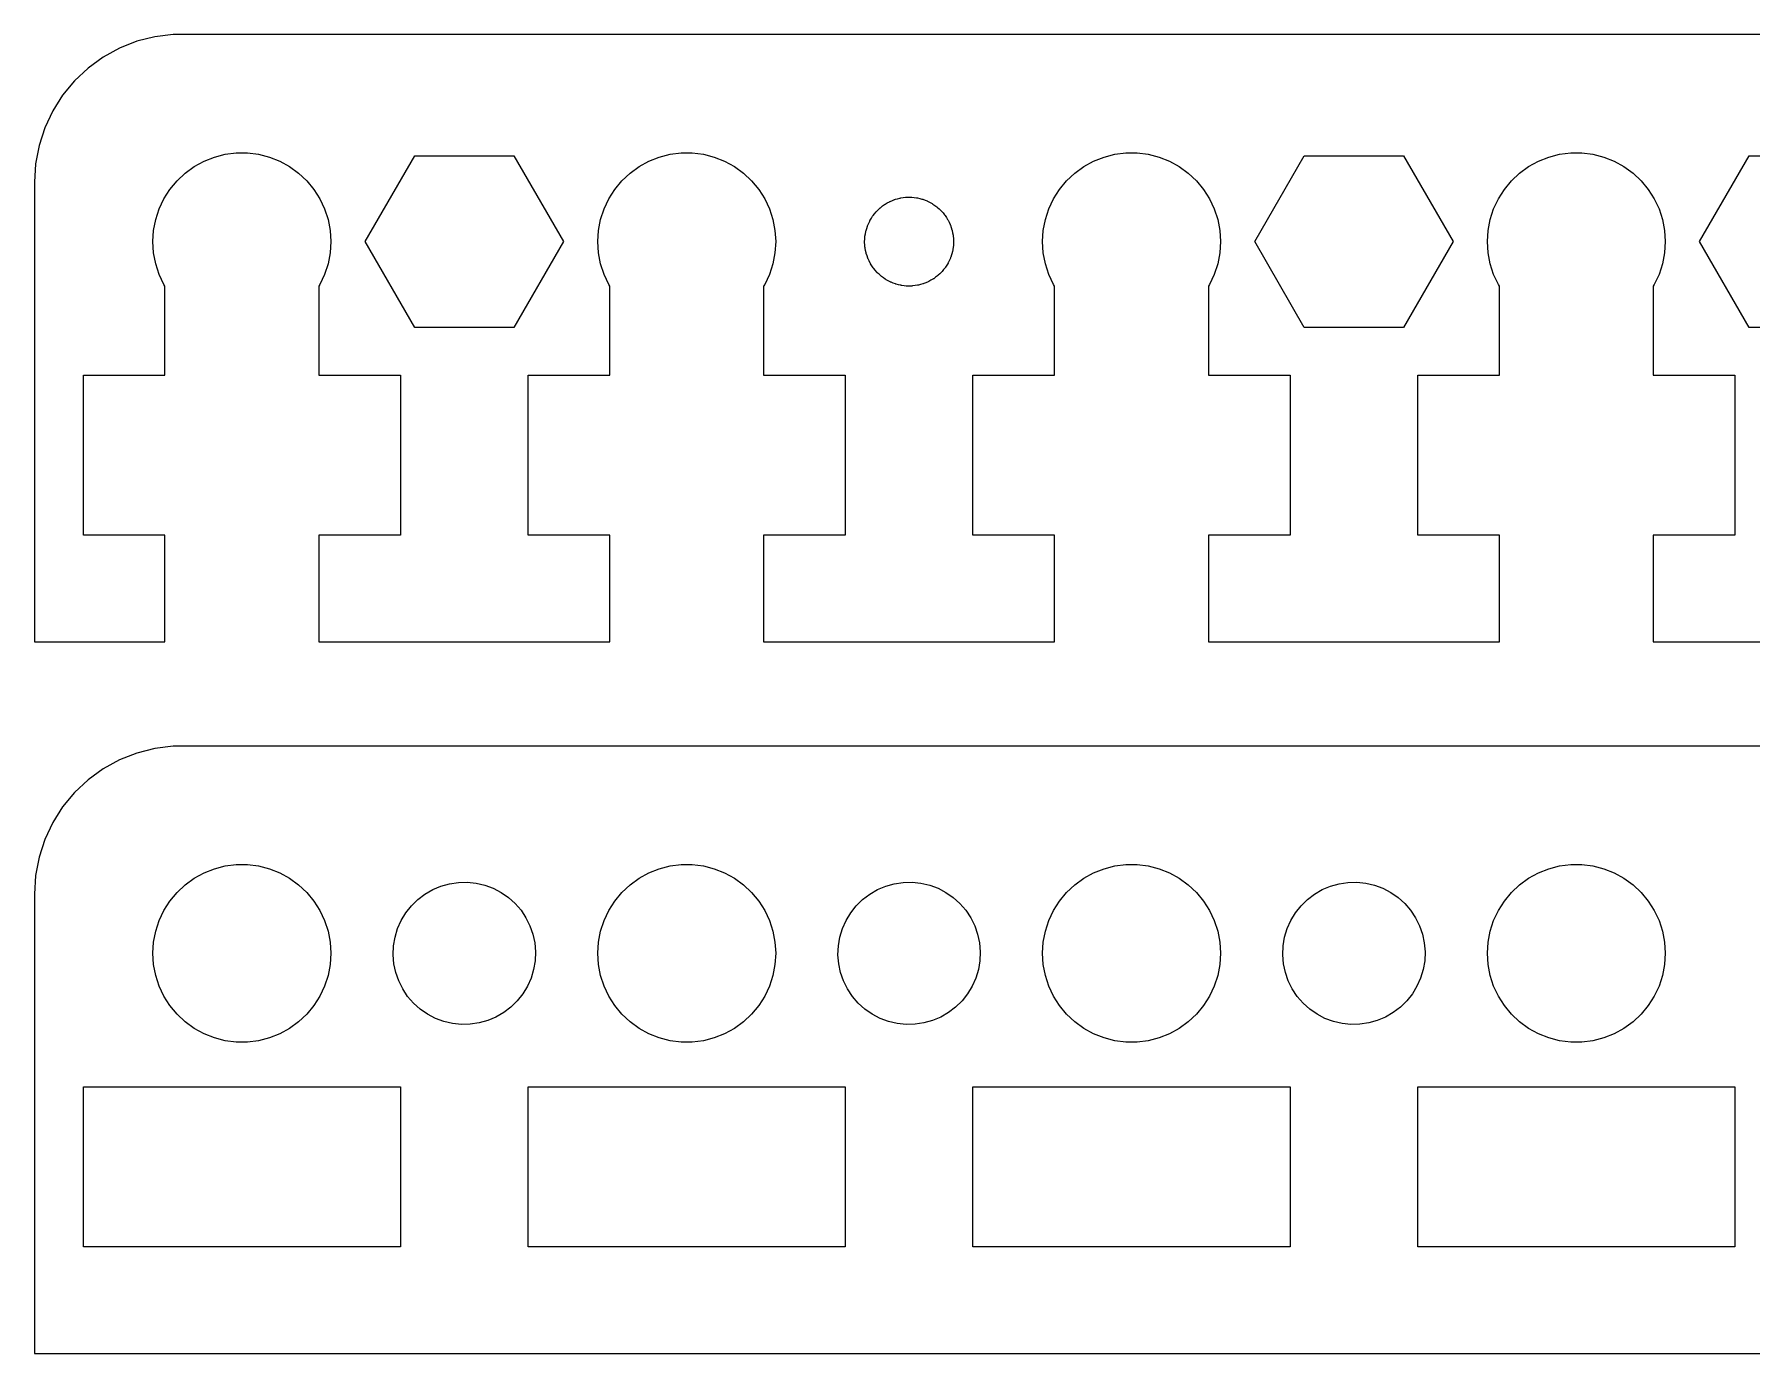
# Model space of a CAD drawing. Header units: metres. Extents: x -60 to 60, y 0 to 92.
# Drawn here: x -59.5 to -1.6, y 0 to 44.5 of the extents above; entities that cross this region are included whole.
import ezdxf

# ---------------------------------------------------------------- set-up
doc = ezdxf.new("R2010")
doc.units = ezdxf.units.M

msp = doc.modelspace()

# ---------------------------------------------------------------- linework, layer by layer
for p, q in [((-56.6289, 44.0241), (-57.1791, 43.7216)), ((-56.0451, 44.2553), (-56.6289, 44.0241)), ((-55.4369, 44.4114), (-56.0451, 44.2553)), ((-54.8139, 44.4901), (-55.4369, 44.4114)), ((54.8139, 44.4901), (-54.8139, 44.4901)), ((-57.1791, 43.7216), (-57.6871, 43.3526)), ((-58.1448, 42.9227), (-58.5451, 42.4389)), ((-57.6871, 43.3526), (-58.1448, 42.9227)), ((-58.5451, 42.4389), (-58.8815, 41.9088)), ((-58.8815, 41.9088), (-59.1489, 41.3406)), ((-59.1489, 41.3406), (-59.3429, 40.7434)), ((-59.3429, 40.7434), (-59.4606, 40.1267)), ((-59.4606, 40.1267), (-59.5, 39.5)), ((-54.4123, 39.8115), (-54.1075, 40.033)), ((-54.1075, 40.033), (-53.7773, 40.2145)), ((-53.7773, 40.2145), (-53.427, 40.3532)), ((-53.427, 40.3532), (-53.0621, 40.4469)), ((-53.0621, 40.4469), (-52.6884, 40.4941)), ((-52.6884, 40.4941), (-52.3116, 40.4941)), ((-52.3116, 40.4941), (-51.9379, 40.4469)), ((-51.9379, 40.4469), (-51.5729, 40.3532)), ((-51.5729, 40.3532), (-51.2227, 40.2145)), ((-51.2227, 40.2145), (-50.8925, 40.033)), ((-50.8925, 40.033), (-50.5877, 39.8115)), ((-48.3466, 37.5), (-46.6733, 40.3982)), ((-46.6733, 40.3982), (-43.3267, 40.3982)), ((-43.3267, 40.3982), (-41.6534, 37.5)), ((-39.4123, 39.8115), (-39.1075, 40.033)), ((-39.1075, 40.033), (-38.7773, 40.2145)), ((-38.7773, 40.2145), (-38.427, 40.3532)), ((-38.427, 40.3532), (-38.0621, 40.4469)), ((-38.0621, 40.4469), (-37.6884, 40.4941)), ((-37.6884, 40.4941), (-37.3116, 40.4941)), ((-37.3116, 40.4941), (-36.9379, 40.4469)), ((-36.9379, 40.4469), (-36.5729, 40.3532)), ((-36.5729, 40.3532), (-36.2227, 40.2145)), ((-36.2227, 40.2145), (-35.8925, 40.033)), ((-35.8925, 40.033), (-35.5877, 39.8115)), ((-24.4123, 39.8115), (-24.1075, 40.033)), ((-24.1075, 40.033), (-23.7773, 40.2145)), ((-23.7773, 40.2145), (-23.427, 40.3532)), ((-23.427, 40.3532), (-23.0621, 40.4469)), ((-23.0621, 40.4469), (-22.6884, 40.4941)), ((-22.6884, 40.4941), (-22.3116, 40.4941)), ((-22.3116, 40.4941), (-21.9379, 40.4469)), ((-21.9379, 40.4469), (-21.5729, 40.3532)), ((-21.5729, 40.3532), (-21.2227, 40.2145)), ((-21.2227, 40.2145), (-20.8925, 40.033)), ((-20.8925, 40.033), (-20.5877, 39.8115)), ((-18.3466, 37.5), (-16.6733, 40.3982)), ((-16.6733, 40.3982), (-13.3267, 40.3982)), ((-13.3267, 40.3982), (-11.6534, 37.5)), ((-9.41226, 39.8115), (-9.10747, 40.033)), ((-9.10747, 40.033), (-8.77733, 40.2145)), ((-8.77733, 40.2145), (-8.42705, 40.3532)), ((-8.42705, 40.3532), (-8.06213, 40.4469)), ((-8.06213, 40.4469), (-7.68837, 40.4941)), ((-7.68837, 40.4941), (-7.31161, 40.4941)), ((-7.31161, 40.4941), (-6.93785, 40.4469)), ((-6.93785, 40.4469), (-6.57294, 40.3532)), ((-6.57294, 40.3532), (-6.22266, 40.2145)), ((-6.22266, 40.2145), (-5.89252, 40.033)), ((-5.89252, 40.033), (-5.58772, 39.8115)), ((-3.34657, 37.5), (-1.67328, 40.3982)), ((-1.67328, 40.3982), (1.67329, 40.3982)), ((-59.5, 39.5), (-59.5, 24)), ((-54.927, 39.2634), (-54.6869, 39.5536)), ((-54.6869, 39.5536), (-54.4123, 39.8115)), ((-50.5877, 39.8115), (-50.3131, 39.5536)), ((-50.3131, 39.5536), (-50.0729, 39.2634)), ((-39.927, 39.2634), (-39.6869, 39.5536)), ((-39.6869, 39.5536), (-39.4123, 39.8115)), ((-35.5877, 39.8115), (-35.3131, 39.5536)), ((-35.3131, 39.5536), (-35.0729, 39.2634)), ((-24.927, 39.2634), (-24.6869, 39.5536)), ((-24.6869, 39.5536), (-24.4123, 39.8115)), ((-20.5877, 39.8115), (-20.3131, 39.5536)), ((-20.3131, 39.5536), (-20.0729, 39.2634)), ((-9.92705, 39.2634), (-9.6869, 39.5536)), ((-9.6869, 39.5536), (-9.41226, 39.8115)), ((-5.58772, 39.8115), (-5.31308, 39.5536)), ((-5.31308, 39.5536), (-5.07294, 39.2634)), ((-55.2893, 38.6044), (-55.1289, 38.9453)), ((-55.1289, 38.9453), (-54.927, 39.2634)), ((-50.0729, 39.2634), (-49.8711, 38.9453)), ((-49.8711, 38.9453), (-49.7107, 38.6044)), ((-40.2893, 38.6044), (-40.1289, 38.9453)), ((-40.1289, 38.9453), (-39.927, 39.2634)), ((-35.0729, 39.2634), (-34.8711, 38.9453)), ((-34.8711, 38.9453), (-34.7107, 38.6044)), ((-30.8037, 38.7665), (-30.7349, 38.8043)), ((-30.7349, 38.8043), (-30.6669, 38.8436)), ((-30.6669, 38.8436), (-30.6525, 38.8497)), ((-30.6525, 38.8497), (-30.6387, 38.8572)), ((-30.6387, 38.8572), (-30.5657, 38.8861)), ((-30.5657, 38.8861), (-30.4933, 38.9165)), ((-30.4933, 38.9165), (-30.4781, 38.9208)), ((-30.4781, 38.9208), (-30.4635, 38.9266)), ((-30.4635, 38.9266), (-30.3875, 38.9461)), ((-30.3875, 38.9461), (-30.3119, 38.9672)), ((-30.3119, 38.9672), (-30.2963, 38.9695)), ((-30.2963, 38.9695), (-30.2811, 38.9734)), ((-30.2811, 38.9734), (-30.2032, 38.9833)), ((-30.2032, 38.9833), (-30.1255, 38.9947)), ((-30.1255, 38.9947), (-30.1098, 38.9951)), ((-30.1098, 38.9951), (-30.0942, 38.997)), ((-30.0942, 38.997), (-30.0157, 38.997)), ((-30.0157, 38.997), (-29.9372, 38.9987)), ((-29.9372, 38.9987), (-29.9215, 38.997)), ((-29.9215, 38.997), (-29.9058, 38.997)), ((-29.9058, 38.997), (-29.8279, 38.9872)), ((-29.8279, 38.9872), (-29.7498, 38.979)), ((-29.7498, 38.979), (-29.7345, 38.9754)), ((-29.7345, 38.9754), (-29.7189, 38.9734)), ((-29.7189, 38.9734), (-29.6429, 38.9539)), ((-29.6429, 38.9539), (-29.5665, 38.936)), ((-29.5665, 38.936), (-29.5517, 38.9305)), ((-29.5517, 38.9305), (-29.5365, 38.9266)), ((-29.5365, 38.9266), (-29.4635, 38.8977)), ((-29.4635, 38.8977), (-29.3899, 38.8703)), ((-29.3899, 38.8703), (-29.3759, 38.863)), ((-29.3759, 38.863), (-29.3613, 38.8572)), ((-29.3613, 38.8572), (-29.2925, 38.8194)), ((-29.2925, 38.8194), (-29.2229, 38.783)), ((-25.2893, 38.6044), (-25.1289, 38.9453)), ((-25.1289, 38.9453), (-24.927, 39.2634)), ((-20.0729, 39.2634), (-19.8711, 38.9453)), ((-19.8711, 38.9453), (-19.7107, 38.6044)), ((-10.2893, 38.6044), (-10.1289, 38.9453)), ((-10.1289, 38.9453), (-9.92705, 39.2634)), ((-5.07294, 39.2634), (-4.87108, 38.9453)), ((-4.87108, 38.9453), (-4.71066, 38.6044)), ((-55.4763, 37.876), (-55.4057, 38.2461)), ((-55.4057, 38.2461), (-55.2893, 38.6044)), ((-49.7107, 38.6044), (-49.5942, 38.2461)), ((-49.5942, 38.2461), (-49.5237, 37.876)), ((-40.4763, 37.876), (-40.4057, 38.2461)), ((-40.4057, 38.2461), (-40.2893, 38.6044)), ((-34.7107, 38.6044), (-34.5942, 38.2461)), ((-34.5942, 38.2461), (-34.5237, 37.876)), ((-31.3145, 38.2226), (-31.2724, 38.2889)), ((-31.2724, 38.2889), (-31.2317, 38.3561)), ((-31.2317, 38.3561), (-31.2219, 38.3684)), ((-31.2219, 38.3684), (-31.2135, 38.3817)), ((-31.2135, 38.3817), (-31.1635, 38.4422)), ((-31.1635, 38.4422), (-31.1147, 38.5037)), ((-31.1147, 38.5037), (-31.1035, 38.5147)), ((-31.1035, 38.5147), (-31.0934, 38.5268)), ((-31.0934, 38.5268), (-31.0362, 38.5806)), ((-31.0362, 38.5806), (-30.9801, 38.6355)), ((-30.9801, 38.6355), (-30.9676, 38.645)), ((-30.9676, 38.645), (-30.9561, 38.6558)), ((-30.9561, 38.6558), (-30.8926, 38.7019)), ((-30.8926, 38.7019), (-30.8301, 38.7494)), ((-30.8301, 38.7494), (-30.8165, 38.7572)), ((-30.8165, 38.7572), (-30.8037, 38.7665)), ((-29.2229, 38.783), (-29.21, 38.7741)), ((-29.21, 38.7741), (-29.1963, 38.7665)), ((-29.1963, 38.7665), (-29.1328, 38.7204)), ((-29.1328, 38.7204), (-29.0683, 38.6755)), ((-29.0683, 38.6755), (-29.0566, 38.665)), ((-29.0566, 38.665), (-29.0439, 38.6558)), ((-29.0439, 38.6558), (-28.9866, 38.602)), ((-28.9866, 38.602), (-28.9283, 38.5495)), ((-28.9283, 38.5495), (-28.918, 38.5376)), ((-28.918, 38.5376), (-28.9065, 38.5268)), ((-28.9065, 38.5268), (-28.8565, 38.4663)), ((-28.8565, 38.4663), (-28.8052, 38.4069)), ((-28.8052, 38.4069), (-28.7965, 38.3938)), ((-28.7965, 38.3938), (-28.7865, 38.3817)), ((-28.7865, 38.3817), (-28.7444, 38.3154)), ((-28.7444, 38.3154), (-28.701, 38.25)), ((-28.701, 38.25), (-28.694, 38.2359)), ((-28.694, 38.2359), (-28.6855, 38.2226)), ((-25.4763, 37.876), (-25.4057, 38.2461)), ((-25.4057, 38.2461), (-25.2893, 38.6044)), ((-19.7107, 38.6044), (-19.5942, 38.2461)), ((-19.5942, 38.2461), (-19.5237, 37.876)), ((-10.4763, 37.876), (-10.4057, 38.2461)), ((-10.4057, 38.2461), (-10.2893, 38.6044)), ((-4.71066, 38.6044), (-4.59424, 38.2461)), ((-4.59424, 38.2461), (-4.52365, 37.876)), ((-55.5, 37.5), (-55.4763, 37.876)), ((-49.5237, 37.876), (-49.5, 37.5)), ((-40.5, 37.5), (-40.4763, 37.876)), ((-34.5237, 37.876), (-34.5, 37.5)), ((-31.4951, 37.5784), (-31.4918, 37.6568)), ((-31.4918, 37.6568), (-31.4892, 37.6723)), ((-31.4892, 37.6723), (-31.4882, 37.688)), ((-31.4882, 37.688), (-31.4734, 37.7651)), ((-31.4734, 37.7651), (-31.4604, 37.8425)), ((-31.4604, 37.8425), (-31.4558, 37.8576)), ((-31.4558, 37.8576), (-31.4529, 37.873)), ((-31.4529, 37.873), (-31.4286, 37.9477)), ((-31.4286, 37.9477), (-31.4059, 38.0229)), ((-31.4059, 38.0229), (-31.3995, 38.0372)), ((-31.3995, 38.0372), (-31.3947, 38.0522)), ((-31.3947, 38.0522), (-31.3612, 38.1232)), ((-31.3612, 38.1232), (-31.3293, 38.1949)), ((-31.3293, 38.1949), (-31.3212, 38.2084)), ((-31.3212, 38.2084), (-31.3145, 38.2226)), ((-28.6855, 38.2226), (-28.6521, 38.1516)), ((-28.6521, 38.1516), (-28.6172, 38.0813)), ((-28.6172, 38.0813), (-28.612, 38.0664)), ((-28.612, 38.0664), (-28.6053, 38.0522)), ((-28.6053, 38.0522), (-28.5811, 37.9775)), ((-28.5811, 37.9775), (-28.5553, 37.9034)), ((-28.5553, 37.9034), (-28.552, 37.888)), ((-28.552, 37.888), (-28.5471, 37.873)), ((-28.5471, 37.873), (-28.5324, 37.7959)), ((-28.5324, 37.7959), (-28.5161, 37.7191)), ((-28.5161, 37.7191), (-28.5148, 37.7034)), ((-28.5148, 37.7034), (-28.5118, 37.688)), ((-28.5118, 37.688), (-28.5069, 37.6096)), ((-25.5, 37.5), (-25.4763, 37.876)), ((-19.5237, 37.876), (-19.5, 37.5)), ((-10.5, 37.5), (-10.4763, 37.876)), ((-4.52365, 37.876), (-4.5, 37.5)), ((-55.4763, 37.124), (-55.5, 37.5)), ((-55.4057, 36.7539), (-55.4763, 37.124)), ((-49.5237, 37.124), (-49.5942, 36.7539)), ((-49.5, 37.5), (-49.5237, 37.124)), ((-46.6733, 34.6018), (-48.3466, 37.5)), ((-41.6534, 37.5), (-43.3267, 34.6018)), ((-40.4763, 37.124), (-40.5, 37.5)), ((-40.4057, 36.7539), (-40.4763, 37.124)), ((-34.5237, 37.124), (-34.5942, 36.7539)), ((-34.5, 37.5), (-34.5237, 37.124)), ((-31.5, 37.5), (-31.4951, 37.5784)), ((-31.499, 37.4843), (-31.5, 37.5)), ((-31.4997, 37.4686), (-31.499, 37.4843)), ((-31.4931, 37.3904), (-31.4997, 37.4686)), ((-31.4882, 37.312), (-31.4931, 37.3904)), ((-31.4852, 37.2965), (-31.4882, 37.312)), ((-31.4839, 37.2809), (-31.4852, 37.2965)), ((-31.4676, 37.2041), (-31.4839, 37.2809)), ((-31.4529, 37.127), (-31.4676, 37.2041)), ((-31.448, 37.112), (-31.4529, 37.127)), ((-31.4447, 37.0966), (-31.448, 37.112)), ((-31.4189, 37.0225), (-31.4447, 37.0966)), ((-28.5471, 37.127), (-28.5714, 37.0523)), ((-28.5442, 37.1424), (-28.5471, 37.127)), ((-28.5396, 37.1575), (-28.5442, 37.1424)), ((-28.5265, 37.2349), (-28.5396, 37.1575)), ((-28.5118, 37.312), (-28.5265, 37.2349)), ((-28.5108, 37.3277), (-28.5118, 37.312)), ((-28.5082, 37.3432), (-28.5108, 37.3277)), ((-28.5049, 37.4217), (-28.5082, 37.3432)), ((-28.5069, 37.6096), (-28.5003, 37.5314)), ((-28.5, 37.5), (-28.5049, 37.4217)), ((-28.5003, 37.5314), (-28.501, 37.5157)), ((-28.501, 37.5157), (-28.5, 37.5)), ((-25.4763, 37.124), (-25.5, 37.5)), ((-25.4057, 36.7539), (-25.4763, 37.124)), ((-19.5237, 37.124), (-19.5942, 36.7539)), ((-19.5, 37.5), (-19.5237, 37.124)), ((-16.6733, 34.6018), (-18.3466, 37.5)), ((-11.6534, 37.5), (-13.3267, 34.6018)), ((-10.4763, 37.124), (-10.5, 37.5)), ((-10.4057, 36.7539), (-10.4763, 37.124)), ((-4.52365, 37.124), (-4.59424, 36.7539)), ((-4.5, 37.5), (-4.52365, 37.124)), ((-1.67329, 34.6018), (-3.34657, 37.5)), ((-55.2893, 36.3956), (-55.4057, 36.7539)), ((-49.5942, 36.7539), (-49.7107, 36.3956)), ((-40.2893, 36.3956), (-40.4057, 36.7539)), ((-34.5942, 36.7539), (-34.7107, 36.3956)), ((-31.3947, 36.9478), (-31.4189, 37.0225)), ((-31.388, 36.9336), (-31.3947, 36.9478)), ((-31.3828, 36.9187), (-31.388, 36.9336)), ((-31.3479, 36.8484), (-31.3828, 36.9187)), ((-31.3145, 36.7774), (-31.3479, 36.8484)), ((-31.306, 36.7641), (-31.3145, 36.7774)), ((-31.299, 36.75), (-31.306, 36.7641)), ((-31.2556, 36.6846), (-31.299, 36.75)), ((-31.2135, 36.6183), (-31.2556, 36.6846)), ((-31.2035, 36.6062), (-31.2135, 36.6183)), ((-31.1948, 36.5931), (-31.2035, 36.6062)), ((-31.1435, 36.5336), (-31.1948, 36.5931)), ((-31.0934, 36.4732), (-31.1435, 36.5336)), ((-28.8853, 36.4963), (-28.8965, 36.4853)), ((-28.8365, 36.5578), (-28.8853, 36.4963)), ((-28.7865, 36.6183), (-28.8365, 36.5578)), ((-28.778, 36.6316), (-28.7865, 36.6183)), ((-28.7683, 36.6439), (-28.778, 36.6316)), ((-28.7276, 36.7111), (-28.7683, 36.6439)), ((-28.6855, 36.7774), (-28.7276, 36.7111)), ((-28.6788, 36.7916), (-28.6855, 36.7774)), ((-28.6707, 36.8051), (-28.6788, 36.7916)), ((-28.6387, 36.8768), (-28.6707, 36.8051)), ((-28.6053, 36.9478), (-28.6387, 36.8768)), ((-28.6005, 36.9628), (-28.6053, 36.9478)), ((-28.5941, 36.9771), (-28.6005, 36.9628)), ((-28.5714, 37.0523), (-28.5941, 36.9771)), ((-25.2893, 36.3956), (-25.4057, 36.7539)), ((-19.5942, 36.7539), (-19.7107, 36.3956)), ((-10.2893, 36.3956), (-10.4057, 36.7539)), ((-4.59424, 36.7539), (-4.71066, 36.3956)), ((-55.1289, 36.0547), (-55.2893, 36.3956)), ((-55.0942, 36), (-55.1289, 36.0547)), ((-55.0942, 33), (-55.0942, 36)), ((-49.8711, 36.0547), (-49.9058, 36)), ((-49.9058, 36), (-49.9058, 33)), ((-49.7107, 36.3956), (-49.8711, 36.0547)), ((-40.1289, 36.0547), (-40.2893, 36.3956)), ((-40.0942, 36), (-40.1289, 36.0547)), ((-40.0942, 33), (-40.0942, 36)), ((-34.8711, 36.0547), (-34.9058, 36)), ((-34.9058, 36), (-34.9058, 33)), ((-34.7107, 36.3956), (-34.8711, 36.0547)), ((-31.082, 36.4624), (-31.0934, 36.4732)), ((-31.0717, 36.4505), (-31.082, 36.4624)), ((-31.0134, 36.398), (-31.0717, 36.4505)), ((-30.9561, 36.3442), (-31.0134, 36.398)), ((-30.9434, 36.335), (-30.9561, 36.3442)), ((-30.9317, 36.3244), (-30.9434, 36.335)), ((-30.8672, 36.2796), (-30.9317, 36.3244)), ((-30.8037, 36.2335), (-30.8672, 36.2796)), ((-30.7899, 36.2259), (-30.8037, 36.2335)), ((-30.777, 36.2169), (-30.7899, 36.2259)), ((-30.7074, 36.1806), (-30.777, 36.2169)), ((-30.6387, 36.1427), (-30.7074, 36.1806)), ((-30.624, 36.137), (-30.6387, 36.1427)), ((-30.6101, 36.1297), (-30.624, 36.137)), ((-30.5365, 36.1023), (-30.6101, 36.1297)), ((-30.4635, 36.0734), (-30.5365, 36.1023)), ((-30.4483, 36.0695), (-30.4635, 36.0734)), ((-30.4335, 36.064), (-30.4483, 36.0695)), ((-30.3571, 36.0461), (-30.4335, 36.064)), ((-30.2811, 36.0266), (-30.3571, 36.0461)), ((-30.2655, 36.0246), (-30.2811, 36.0266)), ((-30.2502, 36.021), (-30.2655, 36.0246)), ((-30.1721, 36.0128), (-30.2502, 36.021)), ((-30.0942, 36.0029), (-30.1721, 36.0128)), ((-30.0784, 36.0029), (-30.0942, 36.0029)), ((-30.0628, 36.0013), (-30.0784, 36.0029)), ((-29.9843, 36.0029), (-30.0628, 36.0013)), ((-29.9058, 36.0029), (-29.9843, 36.0029)), ((-29.8902, 36.0049), (-29.9058, 36.0029)), ((-29.8745, 36.0052), (-29.8902, 36.0049)), ((-29.7968, 36.0167), (-29.8745, 36.0052)), ((-29.7189, 36.0266), (-29.7968, 36.0167)), ((-29.7037, 36.0305), (-29.7189, 36.0266)), ((-29.6881, 36.0328), (-29.7037, 36.0305)), ((-29.6125, 36.0539), (-29.6881, 36.0328)), ((-29.5365, 36.0734), (-29.6125, 36.0539)), ((-29.5219, 36.0792), (-29.5365, 36.0734)), ((-29.5067, 36.0834), (-29.5219, 36.0792)), ((-29.4343, 36.1139), (-29.5067, 36.0834)), ((-29.3613, 36.1427), (-29.4343, 36.1139)), ((-29.3475, 36.1503), (-29.3613, 36.1427)), ((-29.333, 36.1564), (-29.3475, 36.1503)), ((-29.265, 36.1957), (-29.333, 36.1564)), ((-29.1963, 36.2335), (-29.265, 36.1957)), ((-29.1835, 36.2428), (-29.1963, 36.2335)), ((-29.1699, 36.2506), (-29.1835, 36.2428)), ((-29.1074, 36.2981), (-29.1699, 36.2506)), ((-29.0439, 36.3442), (-29.1074, 36.2981)), ((-29.0324, 36.355), (-29.0439, 36.3442)), ((-29.0199, 36.3645), (-29.0324, 36.355)), ((-28.9638, 36.4194), (-29.0199, 36.3645)), ((-28.9065, 36.4732), (-28.9638, 36.4194)), ((-28.8965, 36.4853), (-28.9065, 36.4732)), ((-25.1289, 36.0547), (-25.2893, 36.3956)), ((-25.0942, 36), (-25.1289, 36.0547)), ((-25.0942, 33), (-25.0942, 36)), ((-19.8711, 36.0547), (-19.9058, 36)), ((-19.9058, 36), (-19.9058, 33)), ((-19.7107, 36.3956), (-19.8711, 36.0547)), ((-10.1289, 36.0547), (-10.2893, 36.3956)), ((-10.0942, 36), (-10.1289, 36.0547)), ((-10.0942, 33), (-10.0942, 36)), ((-4.87108, 36.0547), (-4.90581, 36)), ((-4.90581, 36), (-4.90581, 33)), ((-4.71066, 36.3956), (-4.87108, 36.0547)), ((-43.3267, 34.6018), (-46.6733, 34.6018)), ((-13.3267, 34.6018), (-16.6733, 34.6018)), ((1.67328, 34.6018), (-1.67329, 34.6018)), ((-57.8466, 27.6), (-57.8466, 33)), ((-57.8466, 33), (-55.0942, 33)), ((-49.9058, 33), (-47.1534, 33)), ((-47.1534, 33), (-47.1534, 27.6)), ((-42.8466, 27.6), (-42.8466, 33)), ((-42.8466, 33), (-40.0942, 33)), ((-34.9058, 33), (-32.1534, 33)), ((-32.1534, 33), (-32.1534, 27.6)), ((-27.8466, 27.6), (-27.8466, 33)), ((-27.8466, 33), (-25.0942, 33)), ((-19.9058, 33), (-17.1534, 33)), ((-17.1534, 33), (-17.1534, 27.6)), ((-12.8466, 27.6), (-12.8466, 33)), ((-12.8466, 33), (-10.0942, 33)), ((-4.90581, 33), (-2.15337, 33)), ((-2.15337, 33), (-2.15337, 27.6)), ((-55.0942, 27.6), (-57.8466, 27.6)), ((-55.0942, 24), (-55.0942, 27.6)), ((-47.1534, 27.6), (-49.9058, 27.6)), ((-49.9058, 27.6), (-49.9058, 24)), ((-40.0942, 27.6), (-42.8466, 27.6)), ((-40.0942, 24), (-40.0942, 27.6)), ((-32.1534, 27.6), (-34.9058, 27.6)), ((-34.9058, 27.6), (-34.9058, 24)), ((-25.0942, 27.6), (-27.8466, 27.6)), ((-25.0942, 24), (-25.0942, 27.6)), ((-17.1534, 27.6), (-19.9058, 27.6)), ((-19.9058, 27.6), (-19.9058, 24)), ((-10.0942, 27.6), (-12.8466, 27.6)), ((-10.0942, 24), (-10.0942, 27.6)), ((-2.15337, 27.6), (-4.90581, 27.6)), ((-4.90581, 27.6), (-4.90581, 24)), ((-59.5, 24), (-55.0942, 24)), ((-49.9058, 24), (-40.0942, 24)), ((-34.9058, 24), (-25.0942, 24)), ((-19.9058, 24), (-10.0942, 24)), ((-4.90581, 24), (4.90581, 24)), ((-55.4369, 20.4114), (-56.0451, 20.2553)), ((-54.8139, 20.4901), (-55.4369, 20.4114)), ((54.8139, 20.4901), (-54.8139, 20.4901)), ((-57.1791, 19.7216), (-57.6871, 19.3526)), ((-56.6289, 20.0241), (-57.1791, 19.7216)), ((-56.0451, 20.2553), (-56.6289, 20.0241)), ((-57.6871, 19.3526), (-58.1448, 18.9227)), ((-58.1448, 18.9227), (-58.5451, 18.4389)), ((-58.5451, 18.4389), (-58.8815, 17.9088)), ((-58.8815, 17.9088), (-59.1489, 17.3406)), ((-59.1489, 17.3406), (-59.3429, 16.7434)), ((-59.3429, 16.7434), (-59.4606, 16.1267)), ((-53.7773, 16.2145), (-53.427, 16.3532)), ((-53.427, 16.3532), (-53.0621, 16.4469)), ((-53.0621, 16.4469), (-52.6884, 16.4941)), ((-52.6884, 16.4941), (-52.3116, 16.4941)), ((-52.3116, 16.4941), (-51.9379, 16.4469)), ((-51.9379, 16.4469), (-51.5729, 16.3532)), ((-51.5729, 16.3532), (-51.2227, 16.2145)), ((-38.7773, 16.2145), (-38.427, 16.3532)), ((-38.427, 16.3532), (-38.0621, 16.4469)), ((-38.0621, 16.4469), (-37.6884, 16.4941)), ((-37.6884, 16.4941), (-37.3116, 16.4941)), ((-37.3116, 16.4941), (-36.9379, 16.4469)), ((-36.9379, 16.4469), (-36.5729, 16.3532)), ((-36.5729, 16.3532), (-36.2227, 16.2145)), ((-23.7773, 16.2145), (-23.427, 16.3532)), ((-23.427, 16.3532), (-23.0621, 16.4469)), ((-23.0621, 16.4469), (-22.6884, 16.4941)), ((-22.6884, 16.4941), (-22.3116, 16.4941)), ((-22.3116, 16.4941), (-21.9379, 16.4469)), ((-21.9379, 16.4469), (-21.5729, 16.3532)), ((-21.5729, 16.3532), (-21.2227, 16.2145)), ((-8.77733, 16.2145), (-8.42705, 16.3532)), ((-8.42705, 16.3532), (-8.06213, 16.4469)), ((-8.06213, 16.4469), (-7.68837, 16.4941)), ((-7.68837, 16.4941), (-7.31161, 16.4941)), ((-7.31161, 16.4941), (-6.93785, 16.4469)), ((-6.93785, 16.4469), (-6.57294, 16.3532)), ((-6.57294, 16.3532), (-6.22266, 16.2145)), ((-59.4606, 16.1267), (-59.5, 15.5)), ((-54.6869, 15.5536), (-54.4123, 15.8115)), ((-54.4123, 15.8115), (-54.1075, 16.033)), ((-54.1075, 16.033), (-53.7773, 16.2145)), ((-51.2227, 16.2145), (-50.8925, 16.033)), ((-50.8925, 16.033), (-50.5877, 15.8115)), ((-50.5877, 15.8115), (-50.3131, 15.5536)), ((-46.3281, 15.499), (-46.0671, 15.6497)), ((-46.0671, 15.6497), (-45.7893, 15.7665)), ((-45.7893, 15.7665), (-45.499, 15.8475)), ((-45.499, 15.8475), (-45.2008, 15.8916)), ((-45.2008, 15.8916), (-44.8995, 15.8979)), ((-44.8995, 15.8979), (-44.5997, 15.8664)), ((-44.5997, 15.8664), (-44.3063, 15.7976)), ((-44.3063, 15.7976), (-44.0238, 15.6925)), ((-44.0238, 15.6925), (-43.7567, 15.5529)), ((-39.6869, 15.5536), (-39.4123, 15.8115)), ((-39.4123, 15.8115), (-39.1075, 16.033)), ((-39.1075, 16.033), (-38.7773, 16.2145)), ((-36.2227, 16.2145), (-35.8925, 16.033)), ((-35.8925, 16.033), (-35.5877, 15.8115)), ((-35.5877, 15.8115), (-35.3131, 15.5536)), ((-31.3281, 15.499), (-31.0671, 15.6497)), ((-31.0671, 15.6497), (-30.7893, 15.7665)), ((-30.7893, 15.7665), (-30.499, 15.8475)), ((-30.499, 15.8475), (-30.2008, 15.8916)), ((-30.2008, 15.8916), (-29.8995, 15.8979)), ((-29.8995, 15.8979), (-29.5997, 15.8664)), ((-29.5997, 15.8664), (-29.3063, 15.7976)), ((-29.3063, 15.7976), (-29.0238, 15.6925)), ((-29.0238, 15.6925), (-28.7567, 15.5529)), ((-24.6869, 15.5536), (-24.4123, 15.8115)), ((-24.4123, 15.8115), (-24.1075, 16.033)), ((-24.1075, 16.033), (-23.7773, 16.2145)), ((-21.2227, 16.2145), (-20.8925, 16.033)), ((-20.8925, 16.033), (-20.5877, 15.8115)), ((-20.5877, 15.8115), (-20.3131, 15.5536)), ((-16.3281, 15.499), (-16.0671, 15.6497)), ((-16.0671, 15.6497), (-15.7893, 15.7665)), ((-15.7893, 15.7665), (-15.499, 15.8475)), ((-15.499, 15.8475), (-15.2008, 15.8916)), ((-15.2008, 15.8916), (-14.8995, 15.8979)), ((-14.8995, 15.8979), (-14.5997, 15.8664)), ((-14.5997, 15.8664), (-14.3063, 15.7976)), ((-14.3063, 15.7976), (-14.0238, 15.6925)), ((-14.0238, 15.6925), (-13.7567, 15.5529)), ((-9.6869, 15.5536), (-9.41226, 15.8115)), ((-9.41226, 15.8115), (-9.10747, 16.033)), ((-9.10747, 16.033), (-8.77733, 16.2145)), ((-6.22266, 16.2145), (-5.89252, 16.033)), ((-5.89252, 16.033), (-5.58772, 15.8115)), ((-5.58772, 15.8115), (-5.31308, 15.5536)), ((-59.5, 15.5), (-59.5, 0)), ((-55.1289, 14.9453), (-54.927, 15.2634)), ((-54.927, 15.2634), (-54.6869, 15.5536)), ((-50.3131, 15.5536), (-50.0729, 15.2634)), ((-50.0729, 15.2634), (-49.8711, 14.9453)), ((-46.9707, 14.8697), (-46.7835, 15.1059)), ((-46.7835, 15.1059), (-46.5682, 15.3168)), ((-46.5682, 15.3168), (-46.3281, 15.499)), ((-43.7567, 15.5529), (-43.5092, 15.3809)), ((-43.5092, 15.3809), (-43.2853, 15.1792)), ((-43.2853, 15.1792), (-43.0883, 14.951)), ((-40.1289, 14.9453), (-39.927, 15.2634)), ((-39.927, 15.2634), (-39.6869, 15.5536)), ((-35.3131, 15.5536), (-35.0729, 15.2634)), ((-35.0729, 15.2634), (-34.8711, 14.9453)), ((-31.9707, 14.8697), (-31.7835, 15.1059)), ((-31.7835, 15.1059), (-31.5682, 15.3168)), ((-31.5682, 15.3168), (-31.3281, 15.499)), ((-28.7567, 15.5529), (-28.5092, 15.3809)), ((-28.5092, 15.3809), (-28.2853, 15.1792)), ((-28.2853, 15.1792), (-28.0883, 14.951)), ((-25.1289, 14.9453), (-24.927, 15.2634)), ((-24.927, 15.2634), (-24.6869, 15.5536)), ((-20.3131, 15.5536), (-20.0729, 15.2634)), ((-20.0729, 15.2634), (-19.8711, 14.9453)), ((-16.9707, 14.8697), (-16.7835, 15.1059)), ((-16.7835, 15.1059), (-16.5682, 15.3168)), ((-16.5682, 15.3168), (-16.3281, 15.499)), ((-13.7567, 15.5529), (-13.5092, 15.3809)), ((-13.5092, 15.3809), (-13.2853, 15.1792)), ((-13.2853, 15.1792), (-13.0883, 14.951)), ((-10.1289, 14.9453), (-9.92705, 15.2634)), ((-9.92705, 15.2634), (-9.6869, 15.5536)), ((-5.31308, 15.5536), (-5.07294, 15.2634)), ((-5.07294, 15.2634), (-4.87108, 14.9453)), ((-55.4057, 14.2461), (-55.2893, 14.6044)), ((-55.2893, 14.6044), (-55.1289, 14.9453)), ((-49.8711, 14.9453), (-49.7107, 14.6044)), ((-49.7107, 14.6044), (-49.5942, 14.2461)), ((-47.2495, 14.3366), (-47.1269, 14.6119)), ((-47.1269, 14.6119), (-46.9707, 14.8697)), ((-43.0883, 14.951), (-42.9215, 14.7)), ((-42.9215, 14.7), (-42.7875, 14.43)), ((-40.4057, 14.2461), (-40.2893, 14.6044)), ((-40.2893, 14.6044), (-40.1289, 14.9453)), ((-34.8711, 14.9453), (-34.7107, 14.6044)), ((-34.7107, 14.6044), (-34.5942, 14.2461)), ((-32.2495, 14.3366), (-32.1269, 14.6119)), ((-32.1269, 14.6119), (-31.9707, 14.8697)), ((-28.0883, 14.951), (-27.9215, 14.7)), ((-27.9215, 14.7), (-27.7875, 14.43)), ((-25.4057, 14.2461), (-25.2893, 14.6044)), ((-25.2893, 14.6044), (-25.1289, 14.9453)), ((-19.8711, 14.9453), (-19.7107, 14.6044)), ((-19.7107, 14.6044), (-19.5942, 14.2461)), ((-17.2495, 14.3366), (-17.1269, 14.6119)), ((-17.1269, 14.6119), (-16.9707, 14.8697)), ((-13.0883, 14.951), (-12.9215, 14.7)), ((-12.9215, 14.7), (-12.7875, 14.43)), ((-10.4057, 14.2461), (-10.2893, 14.6044)), ((-10.2893, 14.6044), (-10.1289, 14.9453)), ((-4.87108, 14.9453), (-4.71066, 14.6044)), ((-4.71066, 14.6044), (-4.59424, 14.2461)), ((-55.4763, 13.876), (-55.4057, 14.2461)), ((-49.5942, 14.2461), (-49.5237, 13.876)), ((-47.3868, 13.7509), (-47.3366, 14.048)), ((-47.3366, 14.048), (-47.2495, 14.3366)), ((-42.7875, 14.43), (-42.6884, 14.1454)), ((-42.6884, 14.1454), (-42.6257, 13.8506)), ((-40.4763, 13.876), (-40.4057, 14.2461)), ((-34.5942, 14.2461), (-34.5237, 13.876)), ((-32.3868, 13.7509), (-32.3366, 14.048)), ((-32.3366, 14.048), (-32.2495, 14.3366)), ((-27.7875, 14.43), (-27.6884, 14.1454)), ((-27.6884, 14.1454), (-27.6257, 13.8506)), ((-25.4763, 13.876), (-25.4057, 14.2461)), ((-19.5942, 14.2461), (-19.5237, 13.876)), ((-17.3868, 13.7509), (-17.3366, 14.048)), ((-17.3366, 14.048), (-17.2495, 14.3366)), ((-12.7875, 14.43), (-12.6884, 14.1454)), ((-12.6884, 14.1454), (-12.6257, 13.8506)), ((-10.4763, 13.876), (-10.4057, 14.2461)), ((-4.59424, 14.2461), (-4.52365, 13.876)), ((-55.5, 13.5), (-55.4763, 13.876)), ((-55.4763, 13.124), (-55.5, 13.5)), ((-49.5237, 13.876), (-49.5, 13.5)), ((-49.5, 13.5), (-49.5237, 13.124)), ((-47.3995, 13.4497), (-47.3868, 13.7509)), ((-47.3743, 13.1494), (-47.3995, 13.4497)), ((-42.6257, 13.8506), (-42.6005, 13.5502)), ((-42.6005, 13.5502), (-42.6131, 13.2491)), ((-40.5, 13.5), (-40.4763, 13.876)), ((-40.4763, 13.124), (-40.5, 13.5)), ((-34.5237, 13.876), (-34.5, 13.5)), ((-34.5, 13.5), (-34.5237, 13.124)), ((-32.3995, 13.4497), (-32.3868, 13.7509)), ((-32.3743, 13.1494), (-32.3995, 13.4497)), ((-27.6257, 13.8506), (-27.6005, 13.5502)), ((-27.6005, 13.5502), (-27.6131, 13.2491)), ((-25.5, 13.5), (-25.4763, 13.876)), ((-25.4763, 13.124), (-25.5, 13.5)), ((-19.5237, 13.876), (-19.5, 13.5)), ((-19.5, 13.5), (-19.5237, 13.124)), ((-17.3995, 13.4497), (-17.3868, 13.7509)), ((-17.3743, 13.1494), (-17.3995, 13.4497)), ((-12.6257, 13.8506), (-12.6005, 13.5502)), ((-12.6005, 13.5502), (-12.6131, 13.2491)), ((-10.5, 13.5), (-10.4763, 13.876)), ((-10.4763, 13.124), (-10.5, 13.5)), ((-4.52365, 13.876), (-4.5, 13.5)), ((-4.5, 13.5), (-4.52365, 13.124)), ((-55.4057, 12.7539), (-55.4763, 13.124)), ((-55.2893, 12.3956), (-55.4057, 12.7539)), ((-49.5942, 12.7539), (-49.7107, 12.3956)), ((-49.5237, 13.124), (-49.5942, 12.7539)), ((-47.3116, 12.8546), (-47.3743, 13.1494)), ((-47.2125, 12.57), (-47.3116, 12.8546)), ((-42.6634, 12.952), (-42.7505, 12.6634)), ((-42.6131, 13.2491), (-42.6634, 12.952)), ((-40.4057, 12.7539), (-40.4763, 13.124)), ((-40.2893, 12.3956), (-40.4057, 12.7539)), ((-34.5942, 12.7539), (-34.7107, 12.3956)), ((-34.5237, 13.124), (-34.5942, 12.7539)), ((-32.3116, 12.8546), (-32.3743, 13.1494)), ((-32.2125, 12.57), (-32.3116, 12.8546)), ((-27.6634, 12.952), (-27.7505, 12.6634)), ((-27.6131, 13.2491), (-27.6634, 12.952)), ((-25.4057, 12.7539), (-25.4763, 13.124)), ((-25.2893, 12.3956), (-25.4057, 12.7539)), ((-19.5942, 12.7539), (-19.7107, 12.3956)), ((-19.5237, 13.124), (-19.5942, 12.7539)), ((-17.3116, 12.8546), (-17.3743, 13.1494)), ((-17.2125, 12.57), (-17.3116, 12.8546)), ((-12.6634, 12.952), (-12.7505, 12.6634)), ((-12.6131, 13.2491), (-12.6634, 12.952)), ((-10.4057, 12.7539), (-10.4763, 13.124)), ((-10.2893, 12.3956), (-10.4057, 12.7539)), ((-4.59424, 12.7539), (-4.71066, 12.3956)), ((-4.52365, 13.124), (-4.59424, 12.7539)), ((-55.1289, 12.0547), (-55.2893, 12.3956)), ((-49.7107, 12.3956), (-49.8711, 12.0547)), ((-47.0785, 12.3), (-47.2125, 12.57)), ((-46.9117, 12.049), (-47.0785, 12.3)), ((-42.8731, 12.3881), (-43.0292, 12.1303)), ((-42.7505, 12.6634), (-42.8731, 12.3881)), ((-40.1289, 12.0547), (-40.2893, 12.3956)), ((-34.7107, 12.3956), (-34.8711, 12.0547)), ((-32.0785, 12.3), (-32.2125, 12.57)), ((-31.9117, 12.049), (-32.0785, 12.3)), ((-27.8731, 12.3881), (-28.0292, 12.1303)), ((-27.7505, 12.6634), (-27.8731, 12.3881)), ((-25.1289, 12.0547), (-25.2893, 12.3956)), ((-19.7107, 12.3956), (-19.8711, 12.0547)), ((-17.0785, 12.3), (-17.2125, 12.57)), ((-16.9117, 12.049), (-17.0785, 12.3)), ((-12.8731, 12.3881), (-13.0292, 12.1303)), ((-12.7505, 12.6634), (-12.8731, 12.3881)), ((-10.1289, 12.0547), (-10.2893, 12.3956)), ((-4.71066, 12.3956), (-4.87108, 12.0547)), ((-54.927, 11.7366), (-55.1289, 12.0547)), ((-54.6869, 11.4464), (-54.927, 11.7366)), ((-50.0729, 11.7366), (-50.3131, 11.4464)), ((-49.8711, 12.0547), (-50.0729, 11.7366)), ((-46.7147, 11.8208), (-46.9117, 12.049)), ((-46.4908, 11.6191), (-46.7147, 11.8208)), ((-46.2433, 11.4471), (-46.4908, 11.6191)), ((-43.4318, 11.6832), (-43.6719, 11.501)), ((-43.2164, 11.8941), (-43.4318, 11.6832)), ((-43.0292, 12.1303), (-43.2164, 11.8941)), ((-39.927, 11.7366), (-40.1289, 12.0547)), ((-39.6869, 11.4464), (-39.927, 11.7366)), ((-35.0729, 11.7366), (-35.3131, 11.4464)), ((-34.8711, 12.0547), (-35.0729, 11.7366)), ((-31.7147, 11.8208), (-31.9117, 12.049)), ((-31.4908, 11.6191), (-31.7147, 11.8208)), ((-31.2433, 11.4471), (-31.4908, 11.6191)), ((-28.4318, 11.6832), (-28.6719, 11.501)), ((-28.2164, 11.8941), (-28.4318, 11.6832)), ((-28.0292, 12.1303), (-28.2164, 11.8941)), ((-24.927, 11.7366), (-25.1289, 12.0547)), ((-24.6869, 11.4464), (-24.927, 11.7366)), ((-20.0729, 11.7366), (-20.3131, 11.4464)), ((-19.8711, 12.0547), (-20.0729, 11.7366)), ((-16.7147, 11.8208), (-16.9117, 12.049)), ((-16.4908, 11.6191), (-16.7147, 11.8208)), ((-16.2433, 11.4471), (-16.4908, 11.6191)), ((-13.4318, 11.6832), (-13.6719, 11.501)), ((-13.2164, 11.8941), (-13.4318, 11.6832)), ((-13.0292, 12.1303), (-13.2164, 11.8941)), ((-9.92705, 11.7366), (-10.1289, 12.0547)), ((-9.6869, 11.4464), (-9.92705, 11.7366)), ((-5.07294, 11.7366), (-5.31308, 11.4464)), ((-4.87108, 12.0547), (-5.07294, 11.7366)), ((-54.4123, 11.1884), (-54.6869, 11.4464)), ((-54.1075, 10.967), (-54.4123, 11.1884)), ((-50.5877, 11.1884), (-50.8925, 10.967)), ((-50.3131, 11.4464), (-50.5877, 11.1884)), ((-45.9762, 11.3075), (-46.2433, 11.4471)), ((-45.6937, 11.2024), (-45.9762, 11.3075)), ((-45.4002, 11.1336), (-45.6937, 11.2024)), ((-45.1005, 11.1021), (-45.4002, 11.1336)), ((-44.7992, 11.1084), (-45.1005, 11.1021)), ((-44.501, 11.1524), (-44.7992, 11.1084)), ((-44.2107, 11.2335), (-44.501, 11.1524)), ((-43.9329, 11.3503), (-44.2107, 11.2335)), ((-43.6719, 11.501), (-43.9329, 11.3503)), ((-39.4123, 11.1884), (-39.6869, 11.4464)), ((-39.1075, 10.967), (-39.4123, 11.1884)), ((-35.5877, 11.1884), (-35.8925, 10.967)), ((-35.3131, 11.4464), (-35.5877, 11.1884)), ((-30.9762, 11.3075), (-31.2433, 11.4471)), ((-30.6937, 11.2024), (-30.9762, 11.3075)), ((-30.4002, 11.1336), (-30.6937, 11.2024)), ((-30.1005, 11.1021), (-30.4002, 11.1336)), ((-29.7992, 11.1084), (-30.1005, 11.1021)), ((-29.501, 11.1524), (-29.7992, 11.1084)), ((-29.2107, 11.2335), (-29.501, 11.1524)), ((-28.9329, 11.3503), (-29.2107, 11.2335)), ((-28.6719, 11.501), (-28.9329, 11.3503)), ((-24.4123, 11.1884), (-24.6869, 11.4464)), ((-24.1075, 10.967), (-24.4123, 11.1884)), ((-20.5877, 11.1884), (-20.8925, 10.967)), ((-20.3131, 11.4464), (-20.5877, 11.1884)), ((-15.9762, 11.3075), (-16.2433, 11.4471)), ((-15.6937, 11.2024), (-15.9762, 11.3075)), ((-15.4002, 11.1336), (-15.6937, 11.2024)), ((-15.1005, 11.1021), (-15.4002, 11.1336)), ((-14.7992, 11.1084), (-15.1005, 11.1021)), ((-14.501, 11.1524), (-14.7992, 11.1084)), ((-14.2107, 11.2335), (-14.501, 11.1524)), ((-13.9329, 11.3503), (-14.2107, 11.2335)), ((-13.6719, 11.501), (-13.9329, 11.3503)), ((-9.41226, 11.1884), (-9.6869, 11.4464)), ((-9.10747, 10.967), (-9.41226, 11.1884)), ((-5.58772, 11.1884), (-5.89252, 10.967)), ((-5.31308, 11.4464), (-5.58772, 11.1884)), ((-53.7773, 10.7855), (-54.1075, 10.967)), ((-53.427, 10.6468), (-53.7773, 10.7855)), ((-53.0621, 10.5531), (-53.427, 10.6468)), ((-52.6884, 10.5059), (-53.0621, 10.5531)), ((-52.3116, 10.5059), (-52.6884, 10.5059)), ((-51.9379, 10.5531), (-52.3116, 10.5059)), ((-51.5729, 10.6468), (-51.9379, 10.5531)), ((-51.2227, 10.7855), (-51.5729, 10.6468)), ((-50.8925, 10.967), (-51.2227, 10.7855)), ((-38.7773, 10.7855), (-39.1075, 10.967)), ((-38.427, 10.6468), (-38.7773, 10.7855)), ((-38.0621, 10.5531), (-38.427, 10.6468)), ((-37.6884, 10.5059), (-38.0621, 10.5531)), ((-37.3116, 10.5059), (-37.6884, 10.5059)), ((-36.9379, 10.5531), (-37.3116, 10.5059)), ((-36.5729, 10.6468), (-36.9379, 10.5531)), ((-36.2227, 10.7855), (-36.5729, 10.6468)), ((-35.8925, 10.967), (-36.2227, 10.7855)), ((-23.7773, 10.7855), (-24.1075, 10.967)), ((-23.427, 10.6468), (-23.7773, 10.7855)), ((-23.0621, 10.5531), (-23.427, 10.6468)), ((-22.6884, 10.5059), (-23.0621, 10.5531)), ((-22.3116, 10.5059), (-22.6884, 10.5059)), ((-21.9379, 10.5531), (-22.3116, 10.5059)), ((-21.5729, 10.6468), (-21.9379, 10.5531)), ((-21.2227, 10.7855), (-21.5729, 10.6468)), ((-20.8925, 10.967), (-21.2227, 10.7855)), ((-8.77733, 10.7855), (-9.10747, 10.967)), ((-8.42705, 10.6468), (-8.77733, 10.7855)), ((-8.06213, 10.5531), (-8.42705, 10.6468)), ((-7.68837, 10.5059), (-8.06213, 10.5531)), ((-7.31161, 10.5059), (-7.68837, 10.5059)), ((-6.93785, 10.5531), (-7.31161, 10.5059)), ((-6.57294, 10.6468), (-6.93785, 10.5531)), ((-6.22266, 10.7855), (-6.57294, 10.6468)), ((-5.89252, 10.967), (-6.22266, 10.7855)), ((-57.8466, 3.59999), (-57.8466, 9)), ((-57.8466, 9), (-47.1534, 9)), ((-47.1534, 9), (-47.1534, 3.59999)), ((-42.8466, 3.59999), (-42.8466, 9)), ((-42.8466, 9), (-32.1534, 9)), ((-32.1534, 9), (-32.1534, 3.59999)), ((-27.8466, 3.59999), (-27.8466, 9)), ((-27.8466, 9), (-17.1534, 9)), ((-17.1534, 9), (-17.1534, 3.59999)), ((-12.8466, 3.59999), (-12.8466, 9)), ((-12.8466, 9), (-2.15337, 9)), ((-2.15337, 9), (-2.15337, 3.59999)), ((-47.1534, 3.59999), (-57.8466, 3.59999)), ((-32.1534, 3.59999), (-42.8466, 3.59999)), ((-17.1534, 3.59999), (-27.8466, 3.59999)), ((-2.15337, 3.59999), (-12.8466, 3.59999)), ((-59.5, 0), (59.5, 0))]:
    msp.add_line(p, q)

doc.saveas('drawing.dxf')
